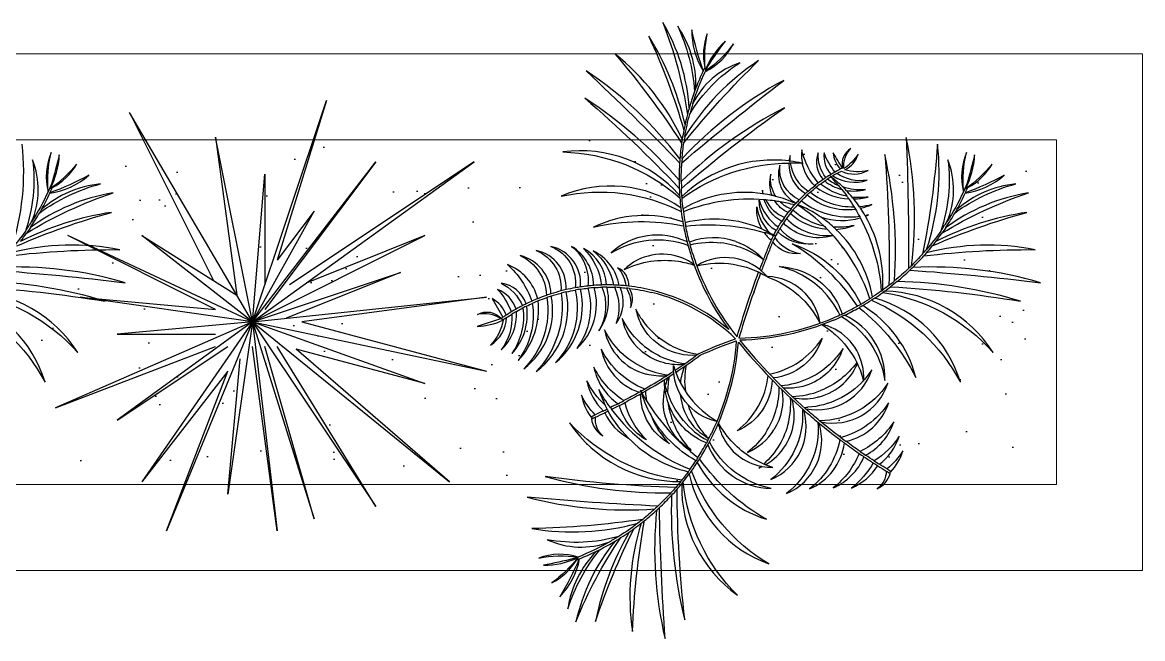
# Model space of a CAD drawing. Header units: millimetres. Extents: x 224.49 to 232.8, y 170.44 to 178.39.
# Drawn here: x 228.587 to 229.887, y 171.858 to 172.573 of the extents above; entities that cross this region are included whole.
import ezdxf

# ---------------------------------------------------------------- set-up
doc = ezdxf.new("R2010")
doc.units = ezdxf.units.MM
doc.layers.add('PRATO_erba', color=7, linetype='Continuous', true_color=0xa1c4ab)
doc.layers.add('PROIEZIONI', color=145, linetype='Continuous', lineweight=13)
doc.layers.add('VEGETAZIONE', color=94, linetype='Continuous')

msp = doc.modelspace()

# ---------------------------------------------------------------- hatches: boundary and pattern name
at = {"layer": 'PRATO_erba'}
h = msp.add_hatch(dxfattribs=at)
h.set_pattern_fill('AR-SAND', color=256, scale=0.003, angle=-90, style=0)
h.set_pattern_definition([(307.5, (224.75707, 172.43687), (0.146824, 0.0048), [0, -0.115824, 0, -0.12954, 0, -0.123825]), (277.5, (224.75707, 172.43687), (0.2150475, -0.134857), [0, -0.062484, 0, -0.104394, 0, -0.040005]), (237.5, (224.75707, 172.5306), (0.000431, -0.2372977), [0, -0.0381, 0, -0.13716, 0, -0.17907]), (227.5, (224.75707, 172.5306), (0.066879, -0.229067), [0, -0.01905, 0, -0.089916, 0, -0.10287])])
h.paths.add_polyline_path([(229.7871, 172.0369), (229.7871, 172.4369), (224.7571, 172.4369), (224.7571, 172.0369)])

# ---------------------------------------------------------------- linework, layer by layer
at = {"layer": 'PROIEZIONI'}
for p, q in [((224.6571, 172.5369), (229.8871, 172.5369)), ((229.8871, 172.5369), (229.8871, 171.9369)), ((224.7571, 172.4369), (229.7871, 172.4369)), ((229.7871, 172.0369), (229.7871, 172.4369)), ((224.7571, 172.0369), (229.7871, 172.0369)), ((224.6571, 171.9369), (229.8871, 171.9369))]:
    msp.add_line(p, q, dxfattribs=at)
at = {"layer": 'VEGETAZIONE'}
for p, q in [((228.8544, 172.2258), (228.9401, 172.4829)), ((228.9401, 172.4829), (228.8829, 172.2972)), ((228.8544, 172.2258), (228.7115, 172.4687)), ((228.7115, 172.4687), (228.8089, 172.2738)), ((228.8544, 172.2258), (228.8115, 172.4401)), ((228.8115, 172.4401), (228.8361, 172.2568)), ((228.8544, 172.2258), (229.1115, 172.4115)), ((228.8544, 172.2258), (228.9972, 172.4115)), ((228.9972, 172.4115), (228.8687, 172.2401)), ((229.1115, 172.4115), (228.8972, 172.2686)), ((228.8544, 172.2258), (228.8687, 172.3972)), ((228.8687, 172.3972), (228.8687, 172.2686)), ((228.8544, 172.2258), (228.9258, 172.3544)), ((228.9258, 172.3544), (228.8829, 172.2972)), ((228.8544, 172.2258), (228.6401, 172.3258)), ((228.6401, 172.3258), (228.6401, 172.3258)), ((228.8115, 172.2401), (228.6401, 172.3258)), ((228.8544, 172.2258), (228.7258, 172.3258)), ((228.7258, 172.3258), (228.8361, 172.2568)), ((228.8544, 172.2258), (229.0544, 172.3258)), ((229.0544, 172.3258), (228.9164, 172.2706)), ((228.8544, 172.2258), (229.0258, 172.2829)), ((229.0258, 172.2829), (228.8932, 172.2299)), ((228.8544, 172.2258), (228.6543, 172.2543)), ((228.6543, 172.2543), (228.8115, 172.2401)), ((228.8544, 172.2258), (229.1258, 172.2543)), ((229.1258, 172.2543), (228.9115, 172.2258)), ((228.8544, 172.2258), (228.6258, 172.1258)), ((228.8544, 172.2258), (228.6972, 172.2115)), ((228.8544, 172.2258), (228.6972, 172.1115)), ((228.8544, 172.2258), (228.7258, 172.04)), ((228.8544, 172.2258), (228.7544, 171.9829)), ((228.8544, 172.2258), (228.8258, 172.0257)), ((228.8544, 172.2258), (229.083, 172.04)), ((228.8544, 172.2258), (229.0544, 172.1543)), ((228.8544, 172.2258), (228.9258, 171.9972)), ((228.8544, 172.2258), (229.1258, 172.1686)), ((228.8544, 172.2258), (228.9972, 172.0115)), ((228.8544, 172.2258), (228.8829, 171.9829)), ((228.9115, 172.2258), (229.1258, 172.1686)), ((228.6972, 172.2115), (228.8115, 172.2115)), ((228.6258, 172.1258), (228.8115, 172.1972)), ((228.6972, 172.1115), (228.8258, 172.1972)), ((228.8829, 171.9829), (228.8544, 172.1972)), ((228.9258, 171.9972), (228.8687, 172.1972)), ((228.9972, 172.0115), (228.8829, 172.1972)), ((229.0544, 172.1543), (228.905, 172.1942)), ((229.083, 172.04), (228.905, 172.1942)), ((228.8258, 172.0257), (228.8401, 172.1829)), ((228.8258, 172.1686), (228.7258, 172.04)), ((228.7544, 171.9829), (228.8258, 172.1686))]:
    msp.add_line(p, q, dxfattribs=at)
for points in [[(229.5283, 172.2276, 0.008761), (229.5378, 172.2318, -0.228296), (229.5879, 172.1576, 0.30667), (229.5412, 172.2334, 0.016073), (229.558, 172.2421, -0.111271), (229.624, 172.161, 0.196953), (229.5623, 172.2446, 0.010075), (229.5724, 172.2508, -0.174181), (229.6756, 172.1555, 0.2582), (229.5763, 172.2532, 0.009787), (229.5858, 172.2598, -0.175168), (229.7138, 172.19, 0.249628), (229.5879, 172.2614, 0.007062), (229.5946, 172.2664, -0.026555), (229.7455, 172.2496, 0.070199), (229.6022, 172.2725, 0.016905), (229.6171, 172.2858, -0.011876), (229.7686, 172.2712, 0.083846), (229.6203, 172.2889, 0.015718), (229.6331, 172.3023, -0.031946), (229.7623, 172.3095, 0.11194), (229.6363, 172.3058, 0.008888), (229.643, 172.3139, -0.036883), (229.7529, 172.3528, 0.081452), (229.6472, 172.3192, 0.009879), (229.6542, 172.3286, -0.057239), (229.7546, 172.3755, 0.118477), (229.6587, 172.3351, 0.017265), (229.6694, 172.3524, -0.090095), (229.7399, 172.3859, 0.156383), (229.6716, 172.3561, 0.018041), (229.6812, 172.3751, 0.144632), (229.7264, 172.3959, -0.03724), (229.6814, 172.3755, 0.005673), (229.6842, 172.3816, 0.137026), (229.7124, 172.4089, -0.07322), (229.6814, 172.3802, 0.11371), (229.6922, 172.4196, -0.016598), (229.683, 172.3854, -0.007537), (229.6795, 172.3773, -0.091874), (229.6829, 172.4225, 0.164846), (229.6792, 172.3768, -0.034164), (229.66, 172.3418, 0.198599), (229.6611, 172.4139, -0.116154), (229.6529, 172.3312, -0.022934), (229.6365, 172.3099, 0.108995), (229.6491, 172.4322, -0.031808), (229.6317, 172.3045, -0.015992), (229.6188, 172.2909, 0.083632), (229.6128, 172.4398, -0.011872), (229.6154, 172.2876, -0.018411), (229.5992, 172.2733, 0.071243), (229.5879, 172.4201, -0.026608), (229.5927, 172.2681, -0.007675), (229.5855, 172.2627, 0.145995), (229.5655, 172.3485, 0.012828), (229.5692, 172.35, -0.011311), (229.5651, 172.349, 0.016484), (229.5598, 172.3577, 0.048154), (229.5728, 172.3619, -0.044838), (229.5587, 172.3592, 0.018482), (229.5519, 172.3684, 0.057754), (229.5685, 172.3706, -0.061447), (229.5501, 172.3705, 0.017061), (229.5431, 172.3784, 0.101227), (229.5654, 172.3792, -0.102531), (229.5393, 172.3823, 0.029389), (229.5256, 172.3941, -0.003222), (229.5276, 172.3953, 0.225947), (229.5675, 172.3901, -0.181854), (229.5322, 172.3979, -0.008531), (229.5376, 172.4008, 0.247708), (229.5685, 172.4015, -0.143025), (229.5415, 172.4024, 0.219665), (229.557, 172.4205, -0.099835), (229.5405, 172.4036, -0.21884), (229.5486, 172.427, 0.315728), (229.5387, 172.4042, -0.001312), (229.528, 172.4221, 0.181035), (229.5365, 172.4032, 0.00655), (229.5302, 172.3997, -0.089212), (229.5176, 172.4219, 0.223385), (229.5255, 172.397, 0.00969), (229.5196, 172.3932, -0.181136), (229.5107, 172.4219, 0.289028), (229.5163, 172.391, 0.007628), (229.5108, 172.387, -0.125725), (229.4917, 172.4254, 0.079591), (229.4922, 172.4098, 0.023263), (229.4781, 172.4123, -0.036773), (229.4781, 172.4189, 0.041452), (229.4769, 172.4125, 0.223184), (229.3525, 172.3714, -0.007675), (229.352, 172.3804, -0.026608), (229.4716, 172.4744, 0.071243), (229.3518, 172.3888, -0.018411), (229.3524, 172.4103, -0.011872), (229.4706, 172.5061, 0.083632), (229.3527, 172.415, -0.015992), (229.3548, 172.4336, -0.031808), (229.4415, 172.529, 0.108995), (229.3559, 172.4408, -0.022934), (229.3616, 172.467, -0.116154), (229.4197, 172.5265, 0.198599), (229.3652, 172.4793, -0.034164), (229.3797, 172.5165, 0.164846), (229.4123, 172.5487, -0.091874), (229.38, 172.517, -0.005552), (229.3828, 172.5229, -0.016458), (229.403, 172.5517, 0.11371), (229.3797, 172.5181, -0.07322), (229.3818, 172.5602, 0.137372), (229.3791, 172.521, 0.003388), (229.3773, 172.5174, -0.03724), (229.364, 172.5649, 0.144632), (229.3771, 172.517, 0.018041), (229.3688, 172.4974, 0.156383), (229.3476, 172.5689, -0.090095), (229.3673, 172.4933, 0.017265), (229.361, 172.474, 0.118477), (229.3302, 172.5734, -0.057239), (229.3589, 172.4663, 0.009879), (229.3561, 172.455, 0.081452), (229.314, 172.5576, -0.036883), (229.3548, 172.4484, 0.008888), (229.3529, 172.438, 0.11194), (229.2748, 172.537, -0.031946), (229.3522, 172.4333, 0.015718), (229.3502, 172.4149, 0.083846), (229.2413, 172.5171, -0.011876), (229.3499, 172.4104, 0.016905), (229.3493, 172.3904, 0.070199), (229.2397, 172.4855, -0.026555), (229.3495, 172.3807, 0.007062), (229.3499, 172.3724, 0.249628), (229.2143, 172.423, -0.175168), (229.3501, 172.3697, 0.009787), (229.3512, 172.3582, 0.2582), (229.2125, 172.3716, -0.174181), (229.3518, 172.3537, 0.010075), (229.3535, 172.3419, 0.196953), (229.2499, 172.3356, -0.111271), (229.3544, 172.3371, 0.016073), (229.3585, 172.3186, 0.30667), (229.2704, 172.3057, -0.228296), (229.3595, 172.3149, 0.008761), (229.3623, 172.305, 0.022939)], [(229.3773, 172.5174, 0.000378), (229.3771, 172.517, 0.34205)], [(229.3791, 172.521, 0.010189), (229.3797, 172.5181, -0.07322)], [(229.38, 172.517, 0.000462), (229.3797, 172.5165, -0.017284)], [(229.3688, 172.4974, 0.003648), (229.3673, 172.4933, 0.34205)], [(229.361, 172.474, 0.006714), (229.3589, 172.4663, 0.34205)], [(229.3652, 172.4793, 0.010919), (229.3616, 172.467, -0.017284)], [(229.3561, 172.455, 0.005709), (229.3548, 172.4484, 0.34205)], [(229.3529, 172.438, 0.004036), (229.3522, 172.4333, 0.34205)], [(229.3559, 172.4408, 0.006188), (229.3548, 172.4336, -0.017284)], [(228.5809, 172.3139, -0.036883), (228.6907, 172.3528, 0.081452), (228.5851, 172.3192, 0.009879), (228.592, 172.3286, -0.057239), (228.6925, 172.3755, 0.118477), (228.5965, 172.3351, 0.017265), (228.6073, 172.3524, -0.090095), (228.6778, 172.3859, 0.156383), (228.6094, 172.3561, 0.018041), (228.6191, 172.3751, 0.144632), (228.6643, 172.3959, -0.03724), (228.6192, 172.3755, 0.005673), (228.622, 172.3816, 0.137026), (228.6502, 172.4089, -0.07322), (228.6193, 172.3802, 0.11371), (228.6301, 172.4196, -0.016598), (228.6209, 172.3854, -0.007537), (228.6173, 172.3773, -0.091874), (228.6208, 172.4225, 0.164846), (228.6171, 172.3768, -0.034164), (228.5979, 172.3418, 0.198599), (228.599, 172.4139, -0.116154), (228.5908, 172.3312, -0.022934), (228.5743, 172.3099, 0.108995), (228.5869, 172.4322, -0.031808)], [(229.3502, 172.4149, 0.003791), (229.3499, 172.4104, 0.34205)], [(229.3527, 172.415, 0.004048), (229.3524, 172.4103, -0.017284)], [(229.4783, 172.4101, 0.001867), (229.4767, 172.4101, 0.175567)], [(229.4769, 172.4125, -0.001977), (229.4781, 172.4123, 0.0174)], [(229.4922, 172.4098, -0.001729), (229.4932, 172.4096, 0.001174), (229.4922, 172.4097, 0.175567)], [(229.5256, 172.3941, 0.002558), (229.5244, 172.3951, -0.001751), (229.5254, 172.394)], [(229.5322, 172.3979, 0.007421), (229.5276, 172.3953)], [(228.6193, 172.3802, 0.002523), (228.6209, 172.3854, -0.11371)], [(228.622, 172.3816, -0.010528), (228.6193, 172.3802, 0.07322)], [(229.3493, 172.3904, 0.008209), (229.3495, 172.3807, 0.34205)], [(229.3518, 172.3888, 0.007125), (229.352, 172.3804, -0.017284)], [(229.5132, 172.3857, 0.0086), (229.5083, 172.382)], [(229.5215, 172.3915, 0.005519), (229.5182, 172.3893)], [(229.5341, 172.3842, -0.007156), (229.538, 172.3795)], [(229.5431, 172.3784, 0.00889), (229.5393, 172.3823, -0.001751)], [(229.6814, 172.3802, 0.002523), (229.683, 172.3854, -0.11371)], [(229.6842, 172.3816, -0.010528), (229.6814, 172.3802, 0.07322)], [(228.6171, 172.3768, 0.000462), (228.6173, 172.3773, 0.296259)], [(228.6192, 172.3755, -0.000378), (228.6191, 172.3751, 0.086941)], [(229.3499, 172.3724, 0.002276), (229.3501, 172.3697, 0.34205)], [(229.3525, 172.3714, 0.001743), (229.3527, 172.3694, -0.017284)], [(229.5013, 172.3761, 0.006328), (229.498, 172.3731)], [(229.544, 172.3715, -0.004325), (229.5461, 172.3685)], [(229.5519, 172.3684, 0.004534), (229.5501, 172.3705, -0.001751)], [(229.6792, 172.3768, 0.000462), (229.6795, 172.3773, 0.296259)], [(229.6814, 172.3755, -0.000378), (229.6812, 172.3751, 0.086941)], [(228.6094, 172.3561, -0.003648), (228.6073, 172.3524, 0.086941)], [(229.3512, 172.3582, 0.003859), (229.3518, 172.3537, 0.34205)], [(229.3539, 172.3571, 0.003104), (229.3543, 172.3535, -0.017284)], [(229.4498, 172.3673, 0.002128), (229.448, 172.3674, 0.15929)], [(229.4666, 172.365, 0.007874), (229.4602, 172.3661, 0.15929)], [(229.4814, 172.3556, 0.007554), (229.478, 172.3514)], [(229.4869, 172.362, 0.002294), (229.4858, 172.3607, 0.007554)], [(229.4908, 172.3661, 0.007913), (229.4869, 172.362, 0.002294)], [(229.497, 172.3573, 0.019311), (229.4869, 172.362, 0.255482)], [(229.514, 172.3472, 0.034379), (229.497, 172.3573, 0.010152), (229.489, 172.3599, -0.043508)], [(229.5524, 172.3589, -0.003128), (229.5538, 172.3566)], [(229.5598, 172.3577, 0.003123), (229.5587, 172.3592, -0.001751)], [(229.6716, 172.3561, -0.003648), (229.6694, 172.3524, 0.086941)], [(229.3535, 172.3419, 0.004157), (229.3544, 172.3371, 0.34205)], [(229.5706, 172.2526, 0.115228), (229.5213, 172.3331, -0.165702), (229.478, 172.3514, 0.010075), (229.4737, 172.3456, 0.223516), (229.5271, 172.3261, -0.274752), (229.5275, 172.3257, -0.277747), (229.4703, 172.3405, 0.010686), (229.4662, 172.3341, 0.235094), (229.5047, 172.3162, -0.227839), (229.4638, 172.3301, 0.007496), (229.4613, 172.3254), (229.4612, 172.3252, 0.002637), (229.4603, 172.3235, 0.198541), (229.4901, 172.3049, -0.273693), (229.4579, 172.3186, 0.001461), (229.4554, 172.3124, -0.133271)], [(229.4737, 172.3456, 0.008533), (229.4703, 172.3405)], [(229.5588, 172.3479, -0.00192), (229.5595, 172.3465)], [(229.5655, 172.3485, 0.001072), (229.5651, 172.349, -0.001751)], [(228.5908, 172.3312, 0.010919), (228.5979, 172.3418, 0.296259)], [(228.5965, 172.3351, -0.006714), (228.592, 172.3286, 0.086941)], [(229.3562, 172.3412, 0.003647), (229.357, 172.337, -0.017284)], [(229.357, 172.337, -0.096704), (229.4478, 172.3296, 0.065237), (229.456, 172.3206, 0.000419), (229.4559, 172.3203), (229.4559, 172.3203, 0.001663), (229.453, 172.3132, 0.085344)], [(229.415, 172.319, 0.174599), (229.3612, 172.3183, -0.016348), (229.357, 172.337, -0.096704)], [(229.4452, 172.3337, -0.018916), (229.4545, 172.3291, 0.004427)], [(229.457, 172.3268, 0.010093), (229.4478, 172.3296, 0.111381)], [(229.4662, 172.3341, 0.006543), (229.4638, 172.3301)], [(229.5171, 172.3373, -0.007097), (229.5213, 172.3331)], [(229.5313, 172.3331, 0.006456), (229.5286, 172.3357, 0.010152)], [(229.6529, 172.3312, 0.010919), (229.66, 172.3418, 0.296259)], [(229.6587, 172.3351, -0.006714), (229.6542, 172.3286, 0.086941)], [(229.3585, 172.3186, 0.003177), (229.3595, 172.3149, 0.34205)], [(229.3612, 172.3183, 0.002616), (229.362, 172.3153, -0.017284)], [(229.3646, 172.3062, -0.008097), (229.362, 172.3153, -0.087635), (229.3978, 172.3174)], [(229.415, 172.319, -0.126631), (229.448, 172.2972, 0.13356), (229.3978, 172.3174, 0.223815)], [(229.4585, 172.3255, 0.007542), (229.456, 172.3206)], [(229.4603, 172.3235, 0.006612), (229.4582, 172.3193, 0.000167), (229.4579, 172.3186)], [(229.4591, 172.3266, -0.004103), (229.461, 172.3254, 0.002389), (229.4588, 172.3262, 0.111381)], [(229.5041, 172.2783, -0.180095), (229.5384, 172.2348, 0.017102), (229.5562, 172.244, 0.111381), (229.4806, 172.3163, -0.201249), (229.56, 172.2461, 0.010644), (229.5706, 172.2526, 0.115228)], [(229.6472, 172.3192, -0.005709), (229.643, 172.3139, 0.086941)], [(228.571, 172.3023, -0.031946), (228.7002, 172.3095, 0.11194), (228.5741, 172.3058, 0.008888)], [(229.3187, 172.2622, 0.032904), (229.2908, 172.2672, 0.317856), (229.2778, 172.2885, -0.182485), (229.2873, 172.2676, 0.008732), (229.2798, 172.2682, 0.237757), (229.2495, 172.3081, -0.181755), (229.2733, 172.2685, 0.009722), (229.2649, 172.2686, 0.260759), (229.2384, 172.3108, -0.17378), (229.2591, 172.2685, 0.010192), (229.2503, 172.268, 0.252617), (229.2245, 172.3134, -0.260535), (229.2433, 172.2673, 0.009886), (229.2348, 172.2662, 0.378858), (229.2006, 172.3132, -0.346761), (229.2286, 172.2652, 0.012354), (229.2181, 172.2631, 0.373521), (229.1835, 172.3085, -0.326048), (229.2122, 172.2616, 0.014119), (229.2005, 172.2582, 0.339397), (229.1649, 172.3027, -0.281611), (229.1954, 172.2565, 0.012773), (229.1852, 172.2526, 0.238874), (229.1502, 172.2923, -0.126845), (229.1783, 172.2497, 0.008463), (229.1717, 172.2466, 0.290901), (229.1427, 172.2706, -0.182356), (229.1674, 172.2444, 0.009727), (229.1601, 172.2404, 0.225145), (229.1387, 172.2634, -0.089929), (229.1545, 172.2372, 0.008098), (229.1486, 172.2335, 0.181535), (229.1325, 172.2527, -0.001325), (229.1449, 172.231, 0.002449), (229.1432, 172.2298, 0.34205)], [(229.3535, 172.2996, 0.294809), (229.2855, 172.2865, -0.150745), (229.3485, 172.296, 0.100395)], [(229.3623, 172.305, 0.011195), (229.3665, 172.2924, 0.34205)], [(229.3646, 172.3062, 0.01382), (229.3698, 172.2909, -0.017284)], [(229.4554, 172.3124, 0.003303), (229.4498, 172.2983), (229.4497, 172.2979, 0.003031), (229.4447, 172.2849)], [(229.453, 172.3132, 0.003276), (229.4475, 172.2992), (229.4473, 172.2988, 0.000136), (229.4471, 172.2982)], [(229.6317, 172.3045, 0.006188), (229.6365, 172.3099, 0.296259)], [(229.6363, 172.3058, -0.004036), (229.6331, 172.3023, 0.086941)], [(229.3668, 172.2916, 0.07228), (229.4068, 172.2167, 0.116598), (229.3187, 172.2622, 0.34205)], [(229.3485, 172.296, -0.043602), (229.3668, 172.2916)], [(229.3665, 172.2924, 0.058472), (229.3535, 172.2996, -0.195633)], [(229.3665, 172.2924, 0.000734), (229.3668, 172.2916, 0.34205)], [(229.3698, 172.2908, -0.198813), (229.4515, 172.2782, 0.3682), (229.3698, 172.2909, 0.3682)], [(229.3698, 172.2909, 0.000079), (229.3698, 172.2908, -0.017284)], [(229.3698, 172.2908, 0.081515), (229.4165, 172.2082, -0.017284), (229.4415, 172.2835)], [(229.6154, 172.2876, 0.004048), (229.6188, 172.2909, 0.296259)], [(228.5549, 172.2858, -0.011876), (228.7064, 172.2712, 0.083846), (228.5581, 172.2889, 0.015718)], [(229.4438, 172.2824, 0.017381), (229.4187, 172.2069, 0.096116), (229.5278, 172.2301, 0.296259)], [(229.5128, 172.2242, 0.361519), (229.4518, 172.2783), (229.4523, 172.2777, -0.193822), (229.5126, 172.2241)], [(229.5148, 172.2631, 0.137722), (229.4658, 172.2898, -0.127824), (229.5041, 172.2783)], [(229.6203, 172.2889, -0.003791), (229.6171, 172.2858, 0.086941)], [(228.5324, 172.2664, -0.026555), (228.6833, 172.2496, 0.070199), (228.54, 172.2725, 0.016905)], [(229.1424, 172.2295, 0.196497), (229.1153, 172.2344, -0.339351), (229.1431, 172.2298, -0.001093), (229.1432, 172.2298), (229.1148, 172.2205, 0.109533), (229.1448, 172.2278, -0.000646), (229.1452, 172.2281, -0.146881), (229.1304, 172.1987, 0.249702), (229.149, 172.2307, -0.008474), (229.1551, 172.2346, -0.182999), (229.1427, 172.1931, 0.227209), (229.1605, 172.2378, -0.010091), (229.1681, 172.2419, -0.182927), (229.1553, 172.189, 0.229826), (229.1723, 172.2441, -0.008605), (229.1789, 172.2472, -0.199295), (229.1624, 172.1807, 0.221467), (229.1856, 172.2501, -0.01266), (229.1957, 172.2539, -0.241086), (229.169, 172.1712, 0.288134), (229.2008, 172.2557, -0.014047), (229.2123, 172.259, -0.231299), (229.1835, 172.168, 0.289254), (229.2183, 172.2605, -0.012414), (229.2286, 172.2627, -0.248707), (229.206, 172.1784, 0.280333), (229.235, 172.2637, -0.010048), (229.2435, 172.2648, -0.231558), (229.2304, 172.1947, 0.285972), (229.2507, 172.2655, -0.010639), (229.2597, 172.266, -0.236286), (229.256, 172.2153, 0.228942), (229.2653, 172.2661, -0.010354), (229.2742, 172.2659, -0.199826), (229.2762, 172.224, 0.275871), (229.2807, 172.2656, -0.008857), (229.2882, 172.265, -0.154321), (229.293, 172.2425, 0.258261), (229.2916, 172.2646, -0.030774), (229.3174, 172.2599, 0.073569)], [(229.2348, 172.2662, 0.007389), (229.2286, 172.2652, 0.34205)], [(229.2503, 172.268, 0.008187), (229.2433, 172.2673, 0.34205)], [(229.2507, 172.2655, 0.008521), (229.2435, 172.2648, 0.358744)], [(229.2649, 172.2686, 0.006784), (229.2591, 172.2685, 0.34205)], [(229.2653, 172.2661, 0.006573), (229.2597, 172.266, 0.358744)], [(229.2798, 172.2682, 0.007551), (229.2733, 172.2685, 0.34205)], [(229.2807, 172.2656, 0.007642), (229.2742, 172.2659, 0.358744)], [(229.2908, 172.2672, 0.004064), (229.2873, 172.2676, 0.34205)], [(229.2916, 172.2646, 0.004076), (229.2882, 172.265, 0.358744)], [(229.5927, 172.2681, 0.007125), (229.5992, 172.2733, 0.296259)], [(229.6022, 172.2725, -0.008209), (229.5946, 172.2664, 0.086941)], [(228.5103, 172.2508, -0.174181), (228.6135, 172.1555, 0.2582), (228.5141, 172.2532, 0.009787)], [(228.5236, 172.2598, -0.175168), (228.6517, 172.19, 0.249628), (228.5258, 172.2614, 0.007062)], [(229.1852, 172.2526, 0.008676), (229.1783, 172.2497, 0.34205)], [(229.2005, 172.2582, 0.006196), (229.1954, 172.2565, 0.34205)], [(229.2008, 172.2557, 0.006309), (229.1957, 172.2539, 0.358744)], [(229.2181, 172.2631, 0.00709), (229.2122, 172.2616, 0.34205)], [(229.2183, 172.2605, 0.007289), (229.2123, 172.259, 0.358744)], [(229.235, 172.2637, 0.007547), (229.2286, 172.2627, 0.358744)], [(229.3446, 172.1695, 0.01255), (229.3722, 172.189), (229.3724, 172.1891, -0.023023), (229.4147, 172.2061, 0.13279), (229.3174, 172.2599, 0.358744)], [(229.5359, 172.2337, 0.088511), (229.5148, 172.2631, -0.078713)], [(229.5706, 172.2526, 0.003104), (229.5737, 172.2546, 0.296259)], [(229.5763, 172.2532, -0.003859), (229.5724, 172.2508, 0.086941)], [(229.5839, 172.2615, 0.001743), (229.5855, 172.2627, 0.296259)], [(229.5879, 172.2614, -0.002276), (229.5858, 172.2598, 0.086941)], [(229.1601, 172.2404, 0.007423), (229.1545, 172.2372, 0.34205)], [(229.1605, 172.2378, 0.007412), (229.1551, 172.2346, 0.358744)], [(229.1717, 172.2466, 0.005521), (229.1674, 172.2444, 0.34205)], [(229.1723, 172.2441, 0.005504), (229.1681, 172.2419, 0.358744)], [(229.1856, 172.2501, 0.008601), (229.1789, 172.2472, 0.358744)], [(229.3059, 172.2287, -0.036015), (229.299, 172.2406, 0.068238), (229.305, 172.2234, 0.047136)], [(229.5562, 172.244, 0.003647), (229.56, 172.2461, 0.296259)], [(229.5623, 172.2446, -0.004157), (229.558, 172.2421, 0.086941)], [(229.1448, 172.2278, 0.027335), (229.1432, 172.2298, -0.217634)], [(229.1486, 172.2335, 0.00522), (229.1449, 172.231, 0.34205)], [(229.149, 172.2307, 0.005357), (229.1452, 172.2281, 0.358744)], [(229.3036, 172.2021, -0.091), (229.2831, 172.2298, 0.163378), (229.3043, 172.1928, 0.047115)], [(229.3059, 172.2287, 0.209929), (229.3712, 172.1882, 0.247818)], [(229.5283, 172.2276, -0.094945), (229.4196, 172.2044, 0.041167), (229.4964, 172.1245, 0.086941)], [(229.5278, 172.2301, 0.007571), (229.5359, 172.2337, 0.088511)], [(229.5359, 172.2337, 0.002388), (229.5384, 172.2348, 0.296259)], [(229.5412, 172.2334, -0.003177), (229.5378, 172.2318, 0.086941)], [(229.3087, 172.1719, -0.173161), (229.2626, 172.2166, 0.285814), (229.3111, 172.165, 0.031249)], [(229.3693, 172.1869, -0.301093), (229.305, 172.2234, 0.247818)], [(229.4926, 172.121, -0.239912), (229.4558, 172.0426, 0.377655), (229.4942, 172.1224, 0.00101), (229.4945, 172.1227, 0.007709), (229.5104, 172.1092, -0.252386), (229.4738, 172.0263, 0.386946), (229.5116, 172.1082, 0.011413), (229.5358, 172.0891, -0.181744), (229.5006, 172.0318, 0.267567), (229.541, 172.0852, 0.007749), (229.5581, 172.073, -0.133418), (229.528, 172.033, 0.197101), (229.5638, 172.0691, 0.004676), (229.5744, 172.0621, -0.102074), (229.5493, 172.0328, 0.152625), (229.5798, 172.0587, 0.004284), (229.5896, 172.0525, -0.251353), (229.5789, 172.0319, 0.229983), (229.5942, 172.0498, -0.014727), (229.5945, 172.0511, 0.108264), (229.609, 172.0758, -0.073333), (229.5906, 172.0549, -0.003954), (229.5816, 172.0605, 0.152286), (229.6047, 172.093, -0.108204), (229.5756, 172.0643, -0.004457), (229.5656, 172.071, 0.196503), (229.5984, 172.1096, -0.139054), (229.5592, 172.0753, -0.007436), (229.5429, 172.087, 0.266584), (229.5924, 172.1317, -0.185699), (229.5369, 172.0914, -0.010962), (229.5137, 172.1097, 0.384218), (229.5915, 172.1544, -0.251822), (229.5122, 172.1109, -0.007733), (229.4964, 172.1245, 0.00108), (229.4967, 172.1248, 0.37654), (229.5728, 172.1699, -0.039649), (229.5635, 172.1579, 0.290155), (229.5299, 172.2173, 0.022939)], [(229.5152, 172.2224, -0.043602), (229.5303, 172.2112, 0.294809)], [(229.5299, 172.2173, 0.058472), (229.516, 172.2227, 0.359478)], [(229.3036, 172.2021, 0.155297), (229.3559, 172.1773, 0.249828)], [(229.3454, 172.1671, 0.012738), (229.3736, 172.1869, -0.023021), (229.4156, 172.2038, -0.095948), (229.3867, 172.0962)], [(229.3892, 172.0956, 0.094428), (229.418, 172.2023, 0.040866), (229.4945, 172.1227)], [(229.4543, 172.165, 0.200478), (229.5151, 172.2065, -0.295535), (229.4585, 172.1606)], [(229.5303, 172.2112, -0.096277), (229.5554, 172.1785, -0.142028), (229.5135, 172.1459, 0.058444)], [(229.317, 172.1521, -0.003274), (229.3094, 172.1476, -0.185699), (229.259, 172.1941, 0.266584), (229.3029, 172.1439, -0.007436), (229.2853, 172.1343, -0.139054), (229.2505, 172.173, 0.196503), (229.2785, 172.1307, -0.003728), (229.2695, 172.1262, -0.030052), (229.2561, 172.1472, 0.034089), (229.2634, 172.129, -0.093143), (229.2423, 172.1572, 0.152286), (229.2614, 172.1222, -0.003954), (229.2517, 172.1177, -0.073333), (229.2359, 172.1406, 0.103416), (229.2467, 172.1154, -0.675485), (229.2476, 172.113, 0.229983), (229.2606, 172.0934, -0.251353), (229.2524, 172.1152, 0.004284), (229.2629, 172.1201, 0.154749), (229.2906, 172.0906, 0.140718), (229.3599, 172.0517, -0.010568), (229.3523, 172.0419, -0.175567), (229.2222, 172.1083, 0.25167), (229.3511, 172.0403, -0.007675), (229.3453, 172.0334, -0.026608), (229.1938, 172.0462, 0.071243), (229.3398, 172.0272, -0.018411), (229.3246, 172.0118, -0.011872), (229.1728, 172.0223, 0.083632), (229.3212, 172.0086, -0.015992), (229.307, 171.9964, -0.031808), (229.1785, 171.9858, 0.108995), (229.3013, 171.9919, -0.022934), (229.2792, 171.9766, -0.116154), (229.1962, 171.9728, 0.198599), (229.2682, 171.9701, -0.034164), (229.2322, 171.9527, 0.164846), (229.1864, 171.9514, -0.091874), (229.2317, 171.9525, -0.004117), (229.2272, 171.9508, -0.016919), (229.1919, 171.9432, 0.11371), (229.2318, 171.952, -0.07322), (229.2015, 171.9226, 0.136761), (229.2302, 171.9492, 0.00291), (229.2334, 171.9505, -0.03724), (229.2107, 171.9066, 0.144632), (229.2338, 171.9507, 0.018041), (229.2533, 171.9593, 0.156383), (229.22, 171.8926, -0.090095), (229.2571, 171.9612, 0.017265), (229.275, 171.9711, 0.118477), (229.2296, 171.8774, -0.057239), (229.2817, 171.9752, 0.009879), (229.2915, 171.9817, 0.081452), (229.2523, 171.8779, -0.036883), (229.297, 171.9856, 0.008888), (229.3053, 171.9919, 0.11194), (229.295, 171.8662, -0.031946), (229.3091, 171.9949, 0.015718), (229.3232, 172.007, 0.083846), (229.333, 171.8579, -0.011876), (229.3264, 172.01, 0.016905), (229.3405, 172.0242, 0.070199), (229.3558, 171.8799, -0.026555), (229.3469, 172.0314, 0.007062), (229.3523, 172.0378, 0.249628), (229.417, 171.9084, -0.175168), (229.354, 172.0399, 0.009787), (229.361, 172.0491, 0.2582), (229.4534, 171.9447, -0.174181), (229.3637, 172.0528, 0.010075), (229.3704, 172.0626, 0.196953), (229.4506, 171.9965, -0.111271), (229.3731, 172.0667, 0.016073), (229.3827, 172.0831, 0.30667), (229.4559, 172.0324, -0.228296), (229.3845, 172.0864, 0.008761), (229.3892, 172.0956, 0.022939)], [(229.3542, 172.1761, -0.204558), (229.3043, 172.1928, 0.249828)], [(229.5247, 172.1698, 0.109806), (229.5395, 172.1948, -0.050161), (229.5275, 172.1799, 0.069557)], [(229.393, 172.1101, -0.363818), (229.3429, 172.1749, 0.196473), (229.3932, 172.1105, 0.196473)], [(229.4673, 172.1517, 0.179749), (229.5275, 172.1799, -0.347789)], [(229.5079, 172.1377, 0.246361), (229.5561, 172.1771, -0.048035), (229.5633, 172.1576, -0.195329), (229.4985, 172.1266, 0.032147)], [(229.5554, 172.1785, -0.003736), (229.5561, 172.1771, 0.294809)], [(229.3087, 172.1719, 0.075374), (229.3362, 172.1641, 0.251822)], [(229.3346, 172.163, -0.088667), (229.3111, 172.165, 0.251822)], [(229.4573, 172.1582, -0.290683), (229.4165, 172.0991, 0.200061), (229.4527, 172.163, 0.204545)], [(229.5247, 172.1698, -0.229229), (229.4702, 172.1489)], [(229.3182, 172.1499, -0.003436), (229.3102, 172.1451, 0.029333), (229.3116, 172.1341, 0.094066), (229.3711, 172.0683, 0.016631), (229.381, 172.0851, -0.1786)], [(229.3324, 172.1483, 0.062421), (229.3309, 172.1317, -0.163076)], [(229.3544, 172.1109, -0.129352), (229.3321, 172.1578, 0.431375), (229.3318, 172.1576, 0.119795), (229.3407, 172.1216)], [(229.4497, 172.0969, 0.148044), (229.4655, 172.1499, 0.236606)], [(229.4686, 172.1469, -0.183268), (229.4593, 172.1003, 0.232701)], [(229.5633, 172.1576, -0.001903), (229.5635, 172.1568, 0.004287), (229.5635, 172.1579, 0.359478)], [(229.271, 172.1241, 0.140523), (229.362, 172.0547, 0.010124), (229.3687, 172.0645, -0.138829), (229.3163, 172.1176, 0.106077), (229.3383, 172.0841, -0.267567), (229.3045, 172.1419, -0.007749), (229.2861, 172.1318, 0.133418), (229.3113, 172.0886, -0.197101), (229.28, 172.1286, -0.003808), (229.2708, 172.124)], [(229.2785, 172.1307, 0.002878), (229.2853, 172.1343)], [(229.3029, 172.1439, 0.000772), (229.3047, 172.1449), (229.305, 172.1451)], [(229.3116, 172.1341, -0.014945), (229.3046, 172.1464, 0.056899), (229.3163, 172.1176, 0.197286)], [(229.3506, 172.1419, 0.160202), (229.3665, 172.104, 0.366572)], [(229.4761, 172.1087, 0.075449), (229.4786, 172.1372, 0.232803)], [(229.4803, 172.1391, 0.089256), (229.5135, 172.1459, 0.239259)], [(229.4827, 172.113, 0.085229), (229.4804, 172.1356, 0.351414)], [(229.482, 172.1375, 0.097476), (229.5079, 172.1377, 0.362473)], [(229.2906, 172.0906, -0.082287), (229.2634, 172.129, 0.030096)], [(229.2695, 172.1262, 0.003081), (229.271, 172.1241, 0.176085)], [(229.3379, 172.1243, 0.144874), (229.3634, 172.0764, -0.254884), (229.3309, 172.1317, -0.048866)], [(229.3379, 172.1243, -0.017782), (229.3368, 172.131)], [(229.381, 172.0851, -0.1786), (229.3407, 172.1216, -0.008554)], [(229.3747, 172.1002, -0.086364), (229.3602, 172.1287)], [(229.4925, 172.1246, -0.009368), (229.4926, 172.121, 0.377655)], [(229.4942, 172.1224, 0.003168), (229.494, 172.1232, 0.391787)], [(229.4958, 172.125, 0.003602), (229.4967, 172.1248, -0.039649)], [(229.3543, 172.1111, 0.090284), (229.3824, 172.0878, 0.008097), (229.3867, 172.0962, -0.027842)], [(229.4054, 172.0927, -0.043602), (229.3951, 172.1084, 0.369533)], [(229.3994, 172.0935, 0.237435), (229.4444, 172.058, -0.008495), (229.4419, 172.056, 0.01585), (229.4458, 172.0578, 0.048298), (229.458, 172.0568, -0.020925), (229.4495, 172.0598, 0.248521), (229.4827, 172.113, 0.02818)], [(229.4761, 172.1087, -0.14981), (229.4474, 172.0606, -0.124183), (229.4054, 172.0927, 0.098921)], [(229.5104, 172.1092, 0.000569), (229.5116, 172.1082)], [(229.5122, 172.1109, 0.00072), (229.5137, 172.1097, 0.086941)], [(229.3746, 172.1004, 0.035297), (229.3832, 172.0904, -0.366572), (229.3831, 172.0903, -0.08219), (229.3665, 172.104, -0.031169)], [(229.3947, 172.1076, 0.058472), (229.3994, 172.0935, -0.020925)], [(229.4497, 172.0969, -0.081837), (229.4286, 172.0742, 0.153952), (229.4593, 172.1003, 0.041473)], [(229.3824, 172.0878, -0.002616), (229.381, 172.0851)], [(229.3827, 172.0831, 0.003177), (229.3845, 172.0864, 0.040866)], [(229.5358, 172.0891, 0.002406), (229.541, 172.0852)], [(229.5369, 172.0914, 0.002758), (229.5429, 172.087, 0.086941)], [(229.5581, 172.073, 0.002559), (229.5638, 172.0691)], [(229.5592, 172.0753, 0.002878), (229.5656, 172.071, 0.086941)], [(229.3711, 172.0683, -0.003885), (229.3687, 172.0645)], [(229.3704, 172.0626, 0.004157), (229.3731, 172.0667, 0.040866)], [(229.4444, 172.058, 0.005309), (229.4458, 172.0578, -0.020925)], [(229.4495, 172.0598, -0.005146), (229.4474, 172.0606, 0.369533)], [(229.5744, 172.0621, 0.00239), (229.5798, 172.0587)], [(229.5756, 172.0643, 0.002622), (229.5816, 172.0605, 0.086941)], [(229.362, 172.0547, -0.003104), (229.3599, 172.0517)], [(229.361, 172.0491, 0.003859), (229.3637, 172.0528, 0.040866)], [(229.5896, 172.0525, 0.001961), (229.5942, 172.0498)], [(229.5906, 172.0549, 0.00206), (229.5954, 172.052, 0.086941)], [(229.3453, 172.0334, -0.007125), (229.3398, 172.0272)], [(229.3405, 172.0242, 0.008209), (229.3469, 172.0314, 0.040866)], [(229.3523, 172.0419, -0.001743), (229.3511, 172.0403)], [(229.3523, 172.0378, 0.002276), (229.354, 172.0399, 0.040866)], [(229.3246, 172.0118, -0.004048), (229.3212, 172.0086)], [(229.3232, 172.007, 0.003791), (229.3264, 172.01, 0.040866)], [(229.307, 171.9964, -0.006188), (229.3013, 171.9919)], [(229.3053, 171.9919, 0.004036), (229.3091, 171.9949, 0.040866)], [(229.2915, 171.9817, 0.005709), (229.297, 171.9856, 0.040866)], [(229.2792, 171.9766, -0.010919), (229.2682, 171.9701)], [(229.275, 171.9711, 0.006714), (229.2817, 171.9752, 0.040866)], [(229.2322, 171.9527, -0.000462), (229.2317, 171.9525)], [(229.2533, 171.9593, 0.003648), (229.2571, 171.9612, 0.040866)], [(229.2334, 171.9505, 0.000378), (229.2338, 171.9507, 0.040866)]]:
    msp.add_lwpolyline(points, format="xyb", dxfattribs=at)
for points in [[(229.4463, 172.3745, 0.16797), (229.3539, 172.3571, -0.010568), (229.3527, 172.3694, -0.155772), (229.4767, 172.4101, 0.275998), (229.4959, 172.3746, 0.014133), (229.4886, 172.3674, -0.324541), (229.4662, 172.4076, 0.371884), (229.4851, 172.3637, 0.000895), (229.4846, 172.3632, 0.042814), (229.4614, 172.3714, -0.179613), (229.4557, 172.397, 0.171025), (229.4568, 172.3725, 0.01758), (229.4468, 172.3744, -0.026095), (229.4459, 172.3788, 0.023285)], [(229.5066, 172.3838, -0.154716), (229.4922, 172.4097, 0.016225), (229.4783, 172.4101, 0.227894), (229.4992, 172.3776, -0.012327)], [(229.5254, 172.394, 0.006549), (229.5215, 172.3915, 0.056536), (229.5341, 172.3842, 0.015222)], [(229.5013, 172.3761, -0.01269), (229.5083, 172.382, 0.140639), (229.5461, 172.3685, -0.013396), (229.5524, 172.3589, -0.173266)], [(229.544, 172.3715, -0.114415), (229.5132, 172.3857, -0.008615), (229.5182, 172.3893, 0.100649), (229.538, 172.3795, -0.011597)], [(229.448, 172.3674, 0.115579), (229.3543, 172.3535, 0.010644), (229.3562, 172.3412, -0.167673), (229.4452, 172.3337, -0.142219), (229.4394, 172.3591, 0.155825), (229.4545, 172.3291, -0.009453), (229.4591, 172.3266, -0.007959), (229.4618, 172.3316, -0.262459), (229.4422, 172.3669, -0.877804), (229.4423, 172.3669, 0.174709), (229.4643, 172.3359, -0.010156), (229.4683, 172.3421, -0.181292)], [(229.4908, 172.3661, -0.014048), (229.498, 172.3731, 0.213683), (229.5538, 172.3566, -0.011603), (229.5588, 172.3479, -0.200309)], [(229.4602, 172.3661, 0.0126), (229.4498, 172.3673, 0.179793), (229.4716, 172.347, -0.009882), (229.4759, 172.3527, -0.14276)], [(229.4831, 172.3615, 0.020296), (229.4666, 172.365, 0.100431), (229.4792, 172.3569, -0.0083)], [(229.4858, 172.3607, 0.00954), (229.4814, 172.3556, 0.130425), (229.5171, 172.3373, 0.043508), (229.489, 172.3599, 0.003944)], [(229.5737, 172.2546, 0.158963), (229.5313, 172.3331, 0.074113), (229.5523, 172.3377, -0.076439), (229.5286, 172.3357, 0.032369), (229.514, 172.3472, 0.149616), (229.5595, 172.3465, -0.104074), (229.5839, 172.2615, -0.010568)], [(229.4588, 172.3262, 0.002037), (229.457, 172.3268, 0.0089), (229.4585, 172.3255, -0.001059)]]:
    msp.add_lwpolyline(points, format="xyb", close=True, dxfattribs=at)
for centre, radius, start, end in [((229.8305, 172.2311), 0.5344, 146.9078, 147.518), ((229.6193, 172.2419), 0.1812, 119.4481, 121.151), ((229.5704, 172.3369), 0.0745, 115.176, 117.0579), ((229.5387, 172.4042), 0, 64.0795, 64.0795), ((229.5846, 172.2841), 0.1266, 125.6415, 128.0232), ((229.6193, 172.2419), 0.1812, 123.3718, 124.641), ((229.4252, 172.2321), 0.1439, 81.3636, 81.5834), ((229.4252, 172.2321), 0.1439, 75.4311, 77.3349), ((229.6193, 172.2419), 0.1812, 131.5066, 132.9259), ((229.6193, 172.2419), 0.1812, 140.6196, 142.3078), ((229.6193, 172.2419), 0.1812, 137.9914, 138.7175), ((229.6193, 172.2419), 0.1812, 136.1648, 137.7863), ((229.6193, 172.2419), 0.1812, 144.5725, 146.4372), ((229.6193, 172.2419), 0.1812, 148.7646, 150.3214), ((230.5176, 171.8839), 1.1479, 158.8552, 159.4623), ((229.4173, 172.1477), 0.067, 156.802, 173.8175), ((229.4512, 172.1575), 0.0955, 169.256, 187.5534), ((228.9706, 172.7301), 0.6738, 300.9318, 303.5464), ((228.9706, 172.7301), 0.6763, 300.9237, 303.4294), ((229.3976, 172.1337), 0.067, 155.6704, 163.4773), ((229.4314, 172.1434), 0.0955, 168.7075, 179.7584), ((228.9706, 172.7301), 0.6738, 299.7761, 300.1814), ((229.417, 172.2056), 0.0826, 214.3604, 216.8351), ((228.9706, 172.7301), 0.6763, 299.5848, 299.7023), ((228.9706, 172.7301), 0.6763, 299.7736, 300.1363), ((228.9706, 172.7301), 0.6738, 295.5633, 295.9846), ((228.9706, 172.7301), 0.6763, 295.6031, 295.9846), ((228.9706, 172.7301), 0.6763, 297.2224, 297.8089), ((229.4927, 172.2219), 0.0955, 270.8891, 273.4661), ((228.9706, 172.7301), 0.6738, 294.1849, 294.6572), ((228.9706, 172.7301), 0.6763, 294.1718, 294.6212), ((229.0978, 172.4693), 0.5344, 284.0114, 284.5161), ((229.168, 171.9873), 0.0729, 328.5388, 331.0113)]:
    msp.add_arc(centre, radius, start, end, dxfattribs=at)

doc.saveas('drawing.dxf')
